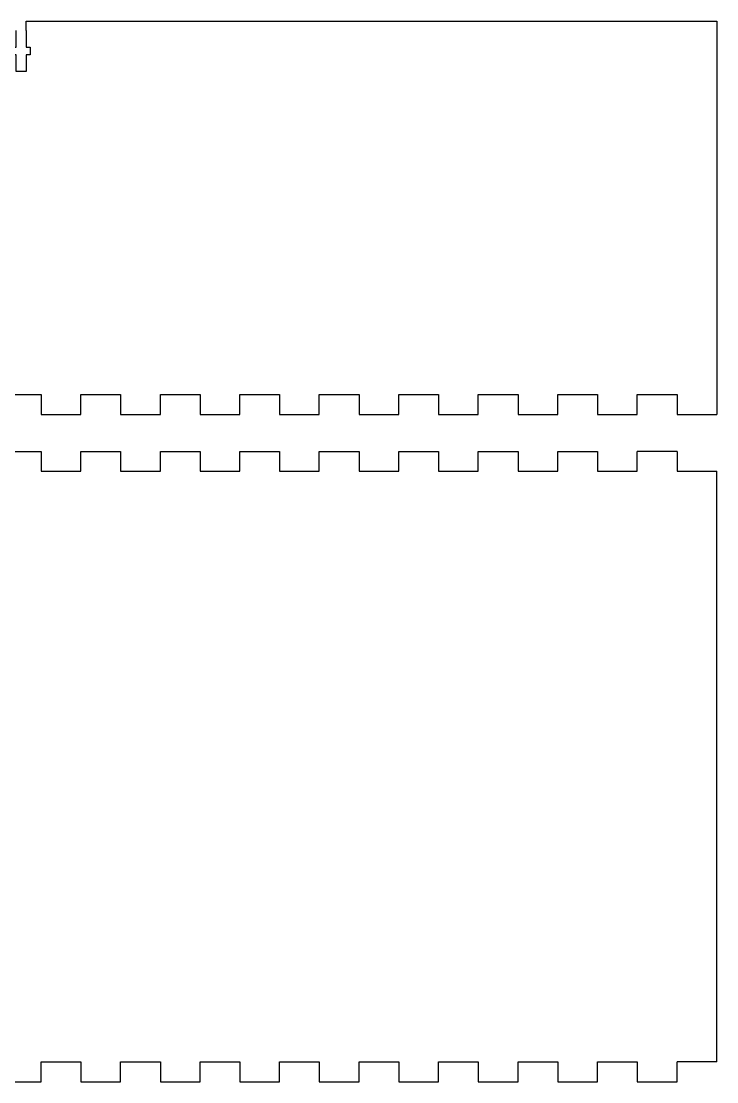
# Model space of a CAD drawing. Header units: millimetres. Extents: x -118 to 856, y -40 to 612.
# Drawn here: x 645.5 to 855.5, y 291.4 to 611.6 of the extents above; entities that cross this region are included whole.
import ezdxf

# ---------------------------------------------------------------- set-up
doc = ezdxf.new("R2010")
doc.units = ezdxf.units.MM

# ---------------------------------------------------------------- blocks, each defined once
blk = doc.blocks.new('M3 Bolt Nut Slot')
for p, q in [((-12.4, -3), (-12.4, 0)), ((-12.4, 0), (-7.4, 0)), ((-7.4, 0), (-7.4, 1.25)), ((-7.4, 1.25), (-5, 1.25)), ((-5, 1.25), (-5, 0)), ((-5, 0), (0, 0)), ((-7.4, -3), (-12.4, -3)), ((-7.4, -4.25), (-7.4, -3)), ((0, -3), (-5, -3)), ((-5, -3), (-5, -4.25)), ((-5, -4.25), (-7.4, -4.25))]:
    blk.add_line(p, q)
blk = doc.blocks.new('Back Panel')
for p, q in [((211.5, 0), (211.5, 2.798)), ((211.5, 2.798), (420, 2.798)), ((211.5, 0), (211.5, 2.798)), ((211.5, 2.798), (420, 2.798)), ((211.5, 0), (211.5, 2.798)), ((211.5, 2.798), (420, 2.798)), ((211.5, 0), (211.5, 2.798)), ((211.5, 2.798), (420, 2.798)), ((211.5, 0), (211.5, 2.798)), ((211.5, 2.798), (420, 2.798)), ((211.5, 0), (211.5, 2.798)), ((211.5, 2.798), (420, 2.798)), ((211.5, 0), (211.5, 2.798)), ((211.5, 2.798), (420, 2.798)), ((211.5, 0), (211.5, 2.798)), ((211.5, 2.798), (420, 2.798)), ((211.5, 0), (211.5, 2.798)), ((211.5, 2.798), (420, 2.798)), ((211.5, 0), (211.5, 2.798)), ((211.5, 2.798), (420, 2.798)), ((211.5, 0), (211.5, 2.798)), ((211.5, 2.798), (420, 2.798)), ((211.5, 0), (211.5, 2.798)), ((211.5, 2.798), (420, 2.798)), ((211.5, 0), (211.5, 2.798)), ((211.5, 2.798), (420, 2.798)), ((211.5, 0), (211.5, 2.798)), ((211.5, 2.798), (420, 2.798)), ((211.5, 0), (211.5, 2.798)), ((211.5, 2.798), (420, 2.798)), ((211.5, 0), (211.5, 2.798)), ((211.5, 2.798), (420, 2.798)), ((211.5, 0), (211.5, 2.798)), ((211.5, 2.798), (420, 2.798)), ((211.5, 0), (211.5, 2.798)), ((211.5, 2.798), (420, 2.798)), ((211.5, 0), (211.5, 2.798)), ((211.5, 2.798), (420, 2.798)), ((211.5, 0), (211.5, 2.798)), ((211.5, 2.798), (420, 2.798)), ((211.5, 0), (211.5, 2.798)), ((211.5, 2.798), (420, 2.798)), ((211.5, 0), (211.5, 2.798)), ((211.5, 2.798), (420, 2.798)), ((211.5, 0), (211.5, 2.798)), ((211.5, 2.798), (420, 2.798)), ((211.5, 0), (211.5, 2.798)), ((211.5, 2.798), (420, 2.798)), ((211.5, 0), (211.5, 2.798)), ((211.5, 2.798), (420, 2.798)), ((211.5, 0), (211.5, 2.798)), ((211.5, 2.798), (420, 2.798)), ((211.5, 0), (211.5, 2.798)), ((211.5, 2.798), (420, 2.798)), ((211.5, 0), (211.5, 2.798)), ((211.5, 2.798), (420, 2.798)), ((211.5, 0), (211.5, 2.798)), ((211.5, 2.798), (420, 2.798)), ((211.5, 0), (211.5, 2.798)), ((211.5, 2.798), (420, 2.798)), ((420, 2.798), (420, -115.952)), ((420, 2.798), (420, -115.952)), ((420, 2.798), (420, -115.952)), ((420, 2.798), (420, -115.952)), ((420, 2.798), (420, -115.952)), ((420, 2.798), (420, -115.952)), ((420, 2.798), (420, -115.952)), ((420, 2.798), (420, -115.952)), ((420, 2.798), (420, -115.952)), ((420, 2.798), (420, -115.952)), ((420, 2.798), (420, -115.952)), ((420, 2.798), (420, -115.952)), ((420, 2.798), (420, -115.952)), ((420, 2.798), (420, -115.952)), ((420, 2.798), (420, -115.952)), ((420, 2.798), (420, -115.952)), ((420, 2.798), (420, -115.952)), ((420, 2.798), (420, -115.952)), ((420, 2.798), (420, -115.952)), ((420, 2.798), (420, -115.952)), ((420, 2.798), (420, -115.952)), ((420, 2.798), (420, -115.952)), ((420, 2.798), (420, -115.952)), ((420, 2.798), (420, -115.952)), ((420, 2.798), (420, -115.952)), ((420, 2.798), (420, -115.952)), ((420, 2.798), (420, -115.952)), ((420, 2.798), (420, -115.952)), ((420, 2.798), (420, -115.952)), ((420, 2.798), (420, -115.952)), ((204, -109.952), (216, -109.952)), ((204, -109.952), (216, -109.952)), ((204, -109.952), (216, -109.952)), ((204, -109.952), (216, -109.952)), ((204, -109.952), (216, -109.952)), ((204, -109.952), (216, -109.952)), ((204, -109.952), (216, -109.952)), ((204, -109.952), (216, -109.952)), ((204, -109.952), (216, -109.952)), ((204, -109.952), (216, -109.952)), ((204, -109.952), (216, -109.952)), ((204, -109.952), (216, -109.952)), ((204, -109.952), (216, -109.952)), ((204, -109.952), (216, -109.952)), ((204, -109.952), (216, -109.952)), ((204, -109.952), (216, -109.952)), ((204, -109.952), (216, -109.952)), ((204, -109.952), (216, -109.952)), ((204, -109.952), (216, -109.952)), ((204, -109.952), (216, -109.952)), ((204, -109.952), (216, -109.952)), ((204, -109.952), (216, -109.952)), ((204, -109.952), (216, -109.952)), ((204, -109.952), (216, -109.952)), ((204, -109.952), (216, -109.952)), ((204, -109.952), (216, -109.952)), ((204, -109.952), (216, -109.952)), ((204, -109.952), (216, -109.952)), ((204, -109.952), (216, -109.952)), ((204, -109.952), (216, -109.952)), ((216, -109.952), (216, -115.952)), ((216, -109.952), (216, -115.952)), ((216, -109.952), (216, -115.952)), ((216, -109.952), (216, -115.952)), ((216, -109.952), (216, -115.952)), ((216, -109.952), (216, -115.952)), ((216, -109.952), (216, -115.952)), ((216, -109.952), (216, -115.952)), ((216, -109.952), (216, -115.952)), ((216, -109.952), (216, -115.952)), ((216, -109.952), (216, -115.952)), ((216, -109.952), (216, -115.952)), ((216, -109.952), (216, -115.952)), ((216, -109.952), (216, -115.952)), ((216, -109.952), (216, -115.952)), ((216, -109.952), (216, -115.952)), ((216, -109.952), (216, -115.952)), ((216, -109.952), (216, -115.952)), ((216, -109.952), (216, -115.952)), ((216, -109.952), (216, -115.952)), ((216, -109.952), (216, -115.952)), ((216, -109.952), (216, -115.952)), ((216, -109.952), (216, -115.952)), ((216, -109.952), (216, -115.952)), ((216, -109.952), (216, -115.952)), ((216, -109.952), (216, -115.952)), ((216, -109.952), (216, -115.952)), ((216, -109.952), (216, -115.952)), ((216, -109.952), (216, -115.952)), ((216, -109.952), (216, -115.952)), ((228, -115.952), (228, -109.952)), ((228, -109.952), (240, -109.952)), ((228, -115.952), (228, -109.952)), ((228, -109.952), (240, -109.952)), ((228, -115.952), (228, -109.952)), ((228, -109.952), (240, -109.952)), ((228, -115.952), (228, -109.952)), ((228, -109.952), (240, -109.952)), ((228, -115.952), (228, -109.952)), ((228, -109.952), (240, -109.952)), ((228, -115.952), (228, -109.952)), ((228, -109.952), (240, -109.952)), ((228, -115.952), (228, -109.952)), ((228, -109.952), (240, -109.952)), ((228, -115.952), (228, -109.952)), ((228, -109.952), (240, -109.952)), ((228, -115.952), (228, -109.952)), ((228, -109.952), (240, -109.952)), ((228, -115.952), (228, -109.952)), ((228, -109.952), (240, -109.952)), ((228, -115.952), (228, -109.952)), ((228, -109.952), (240, -109.952)), ((228, -115.952), (228, -109.952)), ((228, -109.952), (240, -109.952)), ((228, -115.952), (228, -109.952)), ((228, -109.952), (240, -109.952)), ((228, -115.952), (228, -109.952)), ((228, -109.952), (240, -109.952)), ((228, -115.952), (228, -109.952)), ((228, -109.952), (240, -109.952)), ((228, -115.952), (228, -109.952)), ((228, -109.952), (240, -109.952)), ((228, -115.952), (228, -109.952)), ((228, -109.952), (240, -109.952)), ((228, -115.952), (228, -109.952)), ((228, -109.952), (240, -109.952)), ((228, -115.952), (228, -109.952)), ((228, -109.952), (240, -109.952)), ((228, -115.952), (228, -109.952)), ((228, -109.952), (240, -109.952)), ((228, -115.952), (228, -109.952)), ((228, -109.952), (240, -109.952)), ((228, -115.952), (228, -109.952)), ((228, -109.952), (240, -109.952)), ((228, -115.952), (228, -109.952)), ((228, -109.952), (240, -109.952)), ((228, -115.952), (228, -109.952)), ((228, -109.952), (240, -109.952)), ((228, -115.952), (228, -109.952)), ((228, -109.952), (240, -109.952)), ((228, -115.952), (228, -109.952)), ((228, -109.952), (240, -109.952)), ((228, -115.952), (228, -109.952)), ((228, -109.952), (240, -109.952)), ((228, -115.952), (228, -109.952)), ((228, -109.952), (240, -109.952)), ((228, -115.952), (228, -109.952)), ((228, -109.952), (240, -109.952)), ((228, -115.952), (228, -109.952)), ((228, -109.952), (240, -109.952)), ((240, -109.952), (240, -115.952)), ((240, -109.952), (240, -115.952)), ((240, -109.952), (240, -115.952)), ((240, -109.952), (240, -115.952)), ((240, -109.952), (240, -115.952)), ((240, -109.952), (240, -115.952)), ((240, -109.952), (240, -115.952)), ((240, -109.952), (240, -115.952)), ((240, -109.952), (240, -115.952)), ((240, -109.952), (240, -115.952)), ((240, -109.952), (240, -115.952)), ((240, -109.952), (240, -115.952)), ((240, -109.952), (240, -115.952)), ((240, -109.952), (240, -115.952)), ((240, -109.952), (240, -115.952)), ((240, -109.952), (240, -115.952)), ((240, -109.952), (240, -115.952)), ((240, -109.952), (240, -115.952)), ((240, -109.952), (240, -115.952)), ((240, -109.952), (240, -115.952)), ((240, -109.952), (240, -115.952)), ((240, -109.952), (240, -115.952)), ((240, -109.952), (240, -115.952)), ((240, -109.952), (240, -115.952)), ((240, -109.952), (240, -115.952)), ((240, -109.952), (240, -115.952)), ((240, -109.952), (240, -115.952)), ((240, -109.952), (240, -115.952)), ((240, -109.952), (240, -115.952)), ((240, -109.952), (240, -115.952)), ((252, -115.952), (252, -109.952)), ((252, -109.952), (264, -109.952)), ((252, -115.952), (252, -109.952)), ((252, -109.952), (264, -109.952)), ((252, -115.952), (252, -109.952)), ((252, -109.952), (264, -109.952)), ((252, -115.952), (252, -109.952)), ((252, -109.952), (264, -109.952)), ((252, -115.952), (252, -109.952)), ((252, -109.952), (264, -109.952)), ((252, -115.952), (252, -109.952)), ((252, -109.952), (264, -109.952)), ((252, -115.952), (252, -109.952)), ((252, -109.952), (264, -109.952)), ((252, -115.952), (252, -109.952)), ((252, -109.952), (264, -109.952)), ((252, -115.952), (252, -109.952)), ((252, -109.952), (264, -109.952)), ((252, -115.952), (252, -109.952)), ((252, -109.952), (264, -109.952)), ((252, -115.952), (252, -109.952)), ((252, -109.952), (264, -109.952)), ((252, -115.952), (252, -109.952)), ((252, -109.952), (264, -109.952)), ((252, -115.952), (252, -109.952)), ((252, -109.952), (264, -109.952)), ((252, -115.952), (252, -109.952)), ((252, -109.952), (264, -109.952)), ((252, -115.952), (252, -109.952)), ((252, -109.952), (264, -109.952)), ((252, -115.952), (252, -109.952)), ((252, -109.952), (264, -109.952)), ((252, -115.952), (252, -109.952)), ((252, -109.952), (264, -109.952)), ((252, -115.952), (252, -109.952)), ((252, -109.952), (264, -109.952)), ((252, -115.952), (252, -109.952)), ((252, -109.952), (264, -109.952)), ((252, -115.952), (252, -109.952)), ((252, -109.952), (264, -109.952)), ((252, -115.952), (252, -109.952)), ((252, -109.952), (264, -109.952)), ((252, -115.952), (252, -109.952)), ((252, -109.952), (264, -109.952)), ((252, -115.952), (252, -109.952)), ((252, -109.952), (264, -109.952)), ((252, -115.952), (252, -109.952)), ((252, -109.952), (264, -109.952)), ((252, -115.952), (252, -109.952)), ((252, -109.952), (264, -109.952)), ((252, -115.952), (252, -109.952)), ((252, -109.952), (264, -109.952)), ((252, -115.952), (252, -109.952)), ((252, -109.952), (264, -109.952)), ((252, -115.952), (252, -109.952)), ((252, -109.952), (264, -109.952)), ((252, -115.952), (252, -109.952)), ((252, -109.952), (264, -109.952)), ((252, -115.952), (252, -109.952)), ((252, -109.952), (264, -109.952)), ((264, -109.952), (264, -115.952)), ((264, -109.952), (264, -115.952)), ((264, -109.952), (264, -115.952)), ((264, -109.952), (264, -115.952)), ((264, -109.952), (264, -115.952)), ((264, -109.952), (264, -115.952)), ((264, -109.952), (264, -115.952)), ((264, -109.952), (264, -115.952)), ((264, -109.952), (264, -115.952)), ((264, -109.952), (264, -115.952)), ((264, -109.952), (264, -115.952)), ((264, -109.952), (264, -115.952)), ((264, -109.952), (264, -115.952)), ((264, -109.952), (264, -115.952)), ((264, -109.952), (264, -115.952)), ((264, -109.952), (264, -115.952)), ((264, -109.952), (264, -115.952)), ((264, -109.952), (264, -115.952)), ((264, -109.952), (264, -115.952)), ((264, -109.952), (264, -115.952)), ((264, -109.952), (264, -115.952)), ((264, -109.952), (264, -115.952)), ((264, -109.952), (264, -115.952)), ((264, -109.952), (264, -115.952)), ((264, -109.952), (264, -115.952)), ((264, -109.952), (264, -115.952)), ((264, -109.952), (264, -115.952)), ((264, -109.952), (264, -115.952)), ((264, -109.952), (264, -115.952)), ((264, -109.952), (264, -115.952)), ((276, -115.952), (276, -109.952)), ((276, -109.952), (288, -109.952)), ((276, -115.952), (276, -109.952)), ((276, -109.952), (288, -109.952)), ((276, -115.952), (276, -109.952)), ((276, -109.952), (288, -109.952)), ((276, -115.952), (276, -109.952)), ((276, -109.952), (288, -109.952)), ((276, -115.952), (276, -109.952)), ((276, -109.952), (288, -109.952)), ((276, -115.952), (276, -109.952)), ((276, -109.952), (288, -109.952)), ((276, -115.952), (276, -109.952)), ((276, -109.952), (288, -109.952)), ((276, -115.952), (276, -109.952)), ((276, -109.952), (288, -109.952)), ((276, -115.952), (276, -109.952)), ((276, -109.952), (288, -109.952)), ((276, -115.952), (276, -109.952)), ((276, -109.952), (288, -109.952)), ((276, -115.952), (276, -109.952)), ((276, -109.952), (288, -109.952)), ((276, -115.952), (276, -109.952)), ((276, -109.952), (288, -109.952)), ((276, -115.952), (276, -109.952)), ((276, -109.952), (288, -109.952)), ((276, -115.952), (276, -109.952)), ((276, -109.952), (288, -109.952)), ((276, -115.952), (276, -109.952)), ((276, -109.952), (288, -109.952)), ((276, -115.952), (276, -109.952)), ((276, -109.952), (288, -109.952)), ((276, -115.952), (276, -109.952)), ((276, -109.952), (288, -109.952)), ((276, -115.952), (276, -109.952)), ((276, -109.952), (288, -109.952)), ((276, -115.952), (276, -109.952)), ((276, -109.952), (288, -109.952)), ((276, -115.952), (276, -109.952)), ((276, -109.952), (288, -109.952)), ((276, -115.952), (276, -109.952)), ((276, -109.952), (288, -109.952)), ((276, -115.952), (276, -109.952)), ((276, -109.952), (288, -109.952)), ((276, -115.952), (276, -109.952)), ((276, -109.952), (288, -109.952)), ((276, -115.952), (276, -109.952)), ((276, -109.952), (288, -109.952)), ((276, -115.952), (276, -109.952)), ((276, -109.952), (288, -109.952)), ((276, -115.952), (276, -109.952)), ((276, -109.952), (288, -109.952)), ((276, -115.952), (276, -109.952)), ((276, -109.952), (288, -109.952)), ((276, -115.952), (276, -109.952)), ((276, -109.952), (288, -109.952)), ((276, -115.952), (276, -109.952)), ((276, -109.952), (288, -109.952)), ((276, -115.952), (276, -109.952)), ((276, -109.952), (288, -109.952)), ((288, -109.952), (288, -115.952)), ((288, -109.952), (288, -115.952)), ((288, -109.952), (288, -115.952)), ((288, -109.952), (288, -115.952)), ((288, -109.952), (288, -115.952)), ((288, -109.952), (288, -115.952)), ((288, -109.952), (288, -115.952)), ((288, -109.952), (288, -115.952)), ((288, -109.952), (288, -115.952)), ((288, -109.952), (288, -115.952)), ((288, -109.952), (288, -115.952)), ((288, -109.952), (288, -115.952)), ((288, -109.952), (288, -115.952)), ((288, -109.952), (288, -115.952)), ((288, -109.952), (288, -115.952)), ((288, -109.952), (288, -115.952)), ((288, -109.952), (288, -115.952)), ((288, -109.952), (288, -115.952)), ((288, -109.952), (288, -115.952)), ((288, -109.952), (288, -115.952)), ((288, -109.952), (288, -115.952)), ((288, -109.952), (288, -115.952)), ((288, -109.952), (288, -115.952)), ((288, -109.952), (288, -115.952)), ((288, -109.952), (288, -115.952)), ((288, -109.952), (288, -115.952)), ((288, -109.952), (288, -115.952)), ((288, -109.952), (288, -115.952)), ((288, -109.952), (288, -115.952)), ((288, -109.952), (288, -115.952)), ((300, -115.952), (300, -109.952)), ((300, -109.952), (312, -109.952)), ((300, -115.952), (300, -109.952)), ((300, -109.952), (312, -109.952)), ((300, -115.952), (300, -109.952)), ((300, -109.952), (312, -109.952)), ((300, -115.952), (300, -109.952)), ((300, -109.952), (312, -109.952)), ((300, -115.952), (300, -109.952)), ((300, -109.952), (312, -109.952)), ((300, -115.952), (300, -109.952)), ((300, -109.952), (312, -109.952)), ((300, -115.952), (300, -109.952)), ((300, -109.952), (312, -109.952)), ((300, -115.952), (300, -109.952)), ((300, -109.952), (312, -109.952)), ((300, -115.952), (300, -109.952)), ((300, -109.952), (312, -109.952)), ((300, -115.952), (300, -109.952)), ((300, -109.952), (312, -109.952)), ((300, -115.952), (300, -109.952)), ((300, -109.952), (312, -109.952)), ((300, -115.952), (300, -109.952)), ((300, -109.952), (312, -109.952)), ((300, -115.952), (300, -109.952)), ((300, -109.952), (312, -109.952)), ((300, -115.952), (300, -109.952)), ((300, -109.952), (312, -109.952)), ((300, -115.952), (300, -109.952)), ((300, -109.952), (312, -109.952)), ((300, -115.952), (300, -109.952)), ((300, -109.952), (312, -109.952)), ((300, -115.952), (300, -109.952)), ((300, -109.952), (312, -109.952)), ((300, -115.952), (300, -109.952)), ((300, -109.952), (312, -109.952)), ((300, -115.952), (300, -109.952)), ((300, -109.952), (312, -109.952)), ((300, -115.952), (300, -109.952)), ((300, -109.952), (312, -109.952)), ((300, -115.952), (300, -109.952)), ((300, -109.952), (312, -109.952)), ((300, -115.952), (300, -109.952)), ((300, -109.952), (312, -109.952)), ((300, -115.952), (300, -109.952)), ((300, -109.952), (312, -109.952)), ((300, -115.952), (300, -109.952)), ((300, -109.952), (312, -109.952)), ((300, -115.952), (300, -109.952)), ((300, -109.952), (312, -109.952)), ((300, -115.952), (300, -109.952)), ((300, -109.952), (312, -109.952)), ((300, -115.952), (300, -109.952)), ((300, -109.952), (312, -109.952)), ((300, -115.952), (300, -109.952)), ((300, -109.952), (312, -109.952)), ((300, -115.952), (300, -109.952)), ((300, -109.952), (312, -109.952)), ((300, -115.952), (300, -109.952)), ((300, -109.952), (312, -109.952)), ((312, -109.952), (312, -115.952)), ((312, -109.952), (312, -115.952)), ((312, -109.952), (312, -115.952)), ((312, -109.952), (312, -115.952)), ((312, -109.952), (312, -115.952)), ((312, -109.952), (312, -115.952)), ((312, -109.952), (312, -115.952)), ((312, -109.952), (312, -115.952)), ((312, -109.952), (312, -115.952)), ((312, -109.952), (312, -115.952)), ((312, -109.952), (312, -115.952)), ((312, -109.952), (312, -115.952)), ((312, -109.952), (312, -115.952)), ((312, -109.952), (312, -115.952)), ((312, -109.952), (312, -115.952)), ((312, -109.952), (312, -115.952)), ((312, -109.952), (312, -115.952)), ((312, -109.952), (312, -115.952)), ((312, -109.952), (312, -115.952)), ((312, -109.952), (312, -115.952)), ((312, -109.952), (312, -115.952)), ((312, -109.952), (312, -115.952)), ((312, -109.952), (312, -115.952)), ((312, -109.952), (312, -115.952)), ((312, -109.952), (312, -115.952)), ((312, -109.952), (312, -115.952)), ((312, -109.952), (312, -115.952)), ((312, -109.952), (312, -115.952)), ((312, -109.952), (312, -115.952)), ((312, -109.952), (312, -115.952)), ((324, -115.952), (324, -109.952)), ((324, -109.952), (336, -109.952)), ((324, -115.952), (324, -109.952)), ((324, -109.952), (336, -109.952)), ((324, -115.952), (324, -109.952)), ((324, -109.952), (336, -109.952)), ((324, -115.952), (324, -109.952)), ((324, -109.952), (336, -109.952)), ((324, -115.952), (324, -109.952)), ((324, -109.952), (336, -109.952)), ((324, -115.952), (324, -109.952)), ((324, -109.952), (336, -109.952)), ((324, -115.952), (324, -109.952)), ((324, -109.952), (336, -109.952)), ((324, -115.952), (324, -109.952)), ((324, -109.952), (336, -109.952)), ((324, -115.952), (324, -109.952)), ((324, -109.952), (336, -109.952)), ((324, -115.952), (324, -109.952)), ((324, -109.952), (336, -109.952)), ((324, -115.952), (324, -109.952)), ((324, -109.952), (336, -109.952)), ((324, -115.952), (324, -109.952)), ((324, -109.952), (336, -109.952)), ((324, -115.952), (324, -109.952)), ((324, -109.952), (336, -109.952)), ((324, -115.952), (324, -109.952)), ((324, -109.952), (336, -109.952)), ((324, -115.952), (324, -109.952)), ((324, -109.952), (336, -109.952)), ((324, -115.952), (324, -109.952)), ((324, -109.952), (336, -109.952)), ((324, -115.952), (324, -109.952)), ((324, -109.952), (336, -109.952)), ((324, -115.952), (324, -109.952)), ((324, -109.952), (336, -109.952)), ((324, -115.952), (324, -109.952)), ((324, -109.952), (336, -109.952)), ((324, -115.952), (324, -109.952)), ((324, -109.952), (336, -109.952)), ((324, -115.952), (324, -109.952)), ((324, -109.952), (336, -109.952)), ((324, -115.952), (324, -109.952)), ((324, -109.952), (336, -109.952)), ((324, -115.952), (324, -109.952)), ((324, -109.952), (336, -109.952)), ((324, -115.952), (324, -109.952)), ((324, -109.952), (336, -109.952)), ((324, -115.952), (324, -109.952)), ((324, -109.952), (336, -109.952)), ((324, -115.952), (324, -109.952)), ((324, -109.952), (336, -109.952)), ((324, -115.952), (324, -109.952)), ((324, -109.952), (336, -109.952)), ((324, -115.952), (324, -109.952)), ((324, -109.952), (336, -109.952)), ((324, -115.952), (324, -109.952)), ((324, -109.952), (336, -109.952)), ((324, -115.952), (324, -109.952)), ((324, -109.952), (336, -109.952)), ((336, -109.952), (336, -115.952)), ((336, -109.952), (336, -115.952)), ((336, -109.952), (336, -115.952)), ((336, -109.952), (336, -115.952)), ((336, -109.952), (336, -115.952)), ((336, -109.952), (336, -115.952)), ((336, -109.952), (336, -115.952)), ((336, -109.952), (336, -115.952)), ((336, -109.952), (336, -115.952)), ((336, -109.952), (336, -115.952)), ((336, -109.952), (336, -115.952)), ((336, -109.952), (336, -115.952)), ((336, -109.952), (336, -115.952)), ((336, -109.952), (336, -115.952)), ((336, -109.952), (336, -115.952)), ((336, -109.952), (336, -115.952)), ((336, -109.952), (336, -115.952)), ((336, -109.952), (336, -115.952)), ((336, -109.952), (336, -115.952)), ((336, -109.952), (336, -115.952)), ((336, -109.952), (336, -115.952)), ((336, -109.952), (336, -115.952)), ((336, -109.952), (336, -115.952)), ((336, -109.952), (336, -115.952)), ((336, -109.952), (336, -115.952)), ((336, -109.952), (336, -115.952)), ((336, -109.952), (336, -115.952)), ((336, -109.952), (336, -115.952)), ((336, -109.952), (336, -115.952)), ((336, -109.952), (336, -115.952)), ((348, -115.952), (348, -109.952)), ((348, -109.952), (360, -109.952)), ((348, -115.952), (348, -109.952)), ((348, -109.952), (360, -109.952)), ((348, -115.952), (348, -109.952)), ((348, -109.952), (360, -109.952)), ((348, -115.952), (348, -109.952)), ((348, -109.952), (360, -109.952)), ((348, -115.952), (348, -109.952)), ((348, -109.952), (360, -109.952)), ((348, -115.952), (348, -109.952)), ((348, -109.952), (360, -109.952)), ((348, -115.952), (348, -109.952)), ((348, -109.952), (360, -109.952)), ((348, -115.952), (348, -109.952)), ((348, -109.952), (360, -109.952)), ((348, -115.952), (348, -109.952)), ((348, -109.952), (360, -109.952)), ((348, -115.952), (348, -109.952)), ((348, -109.952), (360, -109.952)), ((348, -115.952), (348, -109.952)), ((348, -109.952), (360, -109.952)), ((348, -115.952), (348, -109.952)), ((348, -109.952), (360, -109.952)), ((348, -115.952), (348, -109.952)), ((348, -109.952), (360, -109.952)), ((348, -115.952), (348, -109.952)), ((348, -109.952), (360, -109.952)), ((348, -115.952), (348, -109.952)), ((348, -109.952), (360, -109.952)), ((348, -115.952), (348, -109.952)), ((348, -109.952), (360, -109.952)), ((348, -115.952), (348, -109.952)), ((348, -109.952), (360, -109.952)), ((348, -115.952), (348, -109.952)), ((348, -109.952), (360, -109.952)), ((348, -115.952), (348, -109.952)), ((348, -109.952), (360, -109.952)), ((348, -115.952), (348, -109.952)), ((348, -109.952), (360, -109.952)), ((348, -115.952), (348, -109.952)), ((348, -109.952), (360, -109.952)), ((348, -115.952), (348, -109.952)), ((348, -109.952), (360, -109.952)), ((348, -115.952), (348, -109.952)), ((348, -109.952), (360, -109.952)), ((348, -115.952), (348, -109.952)), ((348, -109.952), (360, -109.952)), ((348, -115.952), (348, -109.952)), ((348, -109.952), (360, -109.952)), ((348, -115.952), (348, -109.952)), ((348, -109.952), (360, -109.952)), ((348, -115.952), (348, -109.952)), ((348, -109.952), (360, -109.952)), ((348, -115.952), (348, -109.952)), ((348, -109.952), (360, -109.952)), ((348, -115.952), (348, -109.952)), ((348, -109.952), (360, -109.952)), ((348, -115.952), (348, -109.952)), ((348, -109.952), (360, -109.952)), ((360, -109.952), (360, -115.952)), ((360, -109.952), (360, -115.952)), ((360, -109.952), (360, -115.952)), ((360, -109.952), (360, -115.952)), ((360, -109.952), (360, -115.952)), ((360, -109.952), (360, -115.952)), ((360, -109.952), (360, -115.952)), ((360, -109.952), (360, -115.952)), ((360, -109.952), (360, -115.952)), ((360, -109.952), (360, -115.952)), ((360, -109.952), (360, -115.952)), ((360, -109.952), (360, -115.952)), ((360, -109.952), (360, -115.952)), ((360, -109.952), (360, -115.952)), ((360, -109.952), (360, -115.952)), ((360, -109.952), (360, -115.952)), ((360, -109.952), (360, -115.952)), ((360, -109.952), (360, -115.952)), ((360, -109.952), (360, -115.952)), ((360, -109.952), (360, -115.952)), ((360, -109.952), (360, -115.952)), ((360, -109.952), (360, -115.952)), ((360, -109.952), (360, -115.952)), ((360, -109.952), (360, -115.952)), ((360, -109.952), (360, -115.952)), ((360, -109.952), (360, -115.952)), ((360, -109.952), (360, -115.952)), ((360, -109.952), (360, -115.952)), ((360, -109.952), (360, -115.952)), ((360, -109.952), (360, -115.952)), ((372, -115.952), (372, -109.952)), ((372, -109.952), (384, -109.952)), ((372, -115.952), (372, -109.952)), ((372, -109.952), (384, -109.952)), ((372, -115.952), (372, -109.952)), ((372, -109.952), (384, -109.952)), ((372, -115.952), (372, -109.952)), ((372, -109.952), (384, -109.952)), ((372, -115.952), (372, -109.952)), ((372, -109.952), (384, -109.952)), ((372, -115.952), (372, -109.952)), ((372, -109.952), (384, -109.952)), ((372, -115.952), (372, -109.952)), ((372, -109.952), (384, -109.952)), ((372, -115.952), (372, -109.952)), ((372, -109.952), (384, -109.952)), ((372, -115.952), (372, -109.952)), ((372, -109.952), (384, -109.952)), ((372, -115.952), (372, -109.952)), ((372, -109.952), (384, -109.952)), ((372, -115.952), (372, -109.952)), ((372, -109.952), (384, -109.952)), ((372, -115.952), (372, -109.952)), ((372, -109.952), (384, -109.952)), ((372, -115.952), (372, -109.952)), ((372, -109.952), (384, -109.952)), ((372, -115.952), (372, -109.952)), ((372, -109.952), (384, -109.952)), ((372, -115.952), (372, -109.952)), ((372, -109.952), (384, -109.952)), ((372, -115.952), (372, -109.952)), ((372, -109.952), (384, -109.952)), ((372, -115.952), (372, -109.952)), ((372, -109.952), (384, -109.952)), ((372, -115.952), (372, -109.952)), ((372, -109.952), (384, -109.952)), ((372, -115.952), (372, -109.952)), ((372, -109.952), (384, -109.952)), ((372, -115.952), (372, -109.952)), ((372, -109.952), (384, -109.952)), ((372, -115.952), (372, -109.952)), ((372, -109.952), (384, -109.952)), ((372, -115.952), (372, -109.952)), ((372, -109.952), (384, -109.952)), ((372, -115.952), (372, -109.952)), ((372, -109.952), (384, -109.952)), ((372, -115.952), (372, -109.952)), ((372, -109.952), (384, -109.952)), ((372, -115.952), (372, -109.952)), ((372, -109.952), (384, -109.952)), ((372, -115.952), (372, -109.952)), ((372, -109.952), (384, -109.952)), ((372, -115.952), (372, -109.952)), ((372, -109.952), (384, -109.952)), ((372, -115.952), (372, -109.952)), ((372, -109.952), (384, -109.952)), ((372, -115.952), (372, -109.952)), ((372, -109.952), (384, -109.952)), ((372, -115.952), (372, -109.952)), ((372, -109.952), (384, -109.952)), ((384, -109.952), (384, -115.952)), ((384, -109.952), (384, -115.952)), ((384, -109.952), (384, -115.952)), ((384, -109.952), (384, -115.952)), ((384, -109.952), (384, -115.952)), ((384, -109.952), (384, -115.952)), ((384, -109.952), (384, -115.952)), ((384, -109.952), (384, -115.952)), ((384, -109.952), (384, -115.952)), ((384, -109.952), (384, -115.952)), ((384, -109.952), (384, -115.952)), ((384, -109.952), (384, -115.952)), ((384, -109.952), (384, -115.952)), ((384, -109.952), (384, -115.952)), ((384, -109.952), (384, -115.952)), ((384, -109.952), (384, -115.952)), ((384, -109.952), (384, -115.952)), ((384, -109.952), (384, -115.952)), ((384, -109.952), (384, -115.952)), ((384, -109.952), (384, -115.952)), ((384, -109.952), (384, -115.952)), ((384, -109.952), (384, -115.952)), ((384, -109.952), (384, -115.952)), ((384, -109.952), (384, -115.952)), ((384, -109.952), (384, -115.952)), ((384, -109.952), (384, -115.952)), ((384, -109.952), (384, -115.952)), ((384, -109.952), (384, -115.952)), ((384, -109.952), (384, -115.952)), ((384, -109.952), (384, -115.952)), ((396, -115.952), (396, -109.952)), ((396, -109.952), (408, -109.952)), ((396, -115.952), (396, -109.952)), ((396, -109.952), (408, -109.952)), ((396, -115.952), (396, -109.952)), ((396, -109.952), (408, -109.952)), ((396, -115.952), (396, -109.952)), ((396, -109.952), (408, -109.952)), ((396, -115.952), (396, -109.952)), ((396, -109.952), (408, -109.952)), ((396, -115.952), (396, -109.952)), ((396, -109.952), (408, -109.952)), ((396, -115.952), (396, -109.952)), ((396, -109.952), (408, -109.952)), ((396, -115.952), (396, -109.952)), ((396, -109.952), (408, -109.952)), ((396, -115.952), (396, -109.952)), ((396, -109.952), (408, -109.952)), ((396, -115.952), (396, -109.952)), ((396, -109.952), (408, -109.952)), ((396, -115.952), (396, -109.952)), ((396, -109.952), (408, -109.952)), ((396, -115.952), (396, -109.952)), ((396, -109.952), (408, -109.952)), ((396, -115.952), (396, -109.952)), ((396, -109.952), (408, -109.952)), ((396, -115.952), (396, -109.952)), ((396, -109.952), (408, -109.952)), ((396, -115.952), (396, -109.952)), ((396, -109.952), (408, -109.952)), ((396, -115.952), (396, -109.952)), ((396, -109.952), (408, -109.952)), ((396, -115.952), (396, -109.952)), ((396, -109.952), (408, -109.952)), ((396, -115.952), (396, -109.952)), ((396, -109.952), (408, -109.952)), ((396, -115.952), (396, -109.952)), ((396, -109.952), (408, -109.952)), ((396, -115.952), (396, -109.952)), ((396, -109.952), (408, -109.952)), ((396, -115.952), (396, -109.952)), ((396, -109.952), (408, -109.952)), ((396, -115.952), (396, -109.952)), ((396, -109.952), (408, -109.952)), ((396, -115.952), (396, -109.952)), ((396, -109.952), (408, -109.952)), ((396, -115.952), (396, -109.952)), ((396, -109.952), (408, -109.952)), ((396, -115.952), (396, -109.952)), ((396, -109.952), (408, -109.952)), ((396, -115.952), (396, -109.952)), ((396, -109.952), (408, -109.952)), ((396, -115.952), (396, -109.952)), ((396, -109.952), (408, -109.952)), ((396, -115.952), (396, -109.952)), ((396, -109.952), (408, -109.952)), ((396, -115.952), (396, -109.952)), ((396, -109.952), (408, -109.952)), ((396, -115.952), (396, -109.952)), ((396, -109.952), (408, -109.952)), ((408, -109.952), (408, -115.952)), ((408, -109.952), (408, -115.952)), ((408, -109.952), (408, -115.952)), ((408, -109.952), (408, -115.952)), ((408, -109.952), (408, -115.952)), ((408, -109.952), (408, -115.952)), ((408, -109.952), (408, -115.952)), ((408, -109.952), (408, -115.952)), ((408, -109.952), (408, -115.952)), ((408, -109.952), (408, -115.952)), ((408, -109.952), (408, -115.952)), ((408, -109.952), (408, -115.952)), ((408, -109.952), (408, -115.952)), ((408, -109.952), (408, -115.952)), ((408, -109.952), (408, -115.952)), ((408, -109.952), (408, -115.952)), ((408, -109.952), (408, -115.952)), ((408, -109.952), (408, -115.952)), ((408, -109.952), (408, -115.952)), ((408, -109.952), (408, -115.952)), ((408, -109.952), (408, -115.952)), ((408, -109.952), (408, -115.952)), ((408, -109.952), (408, -115.952)), ((408, -109.952), (408, -115.952)), ((408, -109.952), (408, -115.952)), ((408, -109.952), (408, -115.952)), ((408, -109.952), (408, -115.952)), ((408, -109.952), (408, -115.952)), ((408, -109.952), (408, -115.952)), ((408, -109.952), (408, -115.952)), ((216, -115.952), (228, -115.952)), ((216, -115.952), (228, -115.952)), ((216, -115.952), (228, -115.952)), ((216, -115.952), (228, -115.952)), ((216, -115.952), (228, -115.952)), ((216, -115.952), (228, -115.952)), ((216, -115.952), (228, -115.952)), ((216, -115.952), (228, -115.952)), ((216, -115.952), (228, -115.952)), ((216, -115.952), (228, -115.952)), ((216, -115.952), (228, -115.952)), ((216, -115.952), (228, -115.952)), ((216, -115.952), (228, -115.952)), ((216, -115.952), (228, -115.952)), ((216, -115.952), (228, -115.952)), ((216, -115.952), (228, -115.952)), ((216, -115.952), (228, -115.952)), ((216, -115.952), (228, -115.952)), ((216, -115.952), (228, -115.952)), ((216, -115.952), (228, -115.952)), ((216, -115.952), (228, -115.952)), ((216, -115.952), (228, -115.952)), ((216, -115.952), (228, -115.952)), ((216, -115.952), (228, -115.952)), ((216, -115.952), (228, -115.952)), ((216, -115.952), (228, -115.952)), ((216, -115.952), (228, -115.952)), ((216, -115.952), (228, -115.952)), ((216, -115.952), (228, -115.952)), ((216, -115.952), (228, -115.952)), ((240, -115.952), (252, -115.952)), ((240, -115.952), (252, -115.952)), ((240, -115.952), (252, -115.952)), ((240, -115.952), (252, -115.952)), ((240, -115.952), (252, -115.952)), ((240, -115.952), (252, -115.952)), ((240, -115.952), (252, -115.952)), ((240, -115.952), (252, -115.952)), ((240, -115.952), (252, -115.952)), ((240, -115.952), (252, -115.952)), ((240, -115.952), (252, -115.952)), ((240, -115.952), (252, -115.952)), ((240, -115.952), (252, -115.952)), ((240, -115.952), (252, -115.952)), ((240, -115.952), (252, -115.952)), ((240, -115.952), (252, -115.952)), ((240, -115.952), (252, -115.952)), ((240, -115.952), (252, -115.952)), ((240, -115.952), (252, -115.952)), ((240, -115.952), (252, -115.952)), ((240, -115.952), (252, -115.952)), ((240, -115.952), (252, -115.952)), ((240, -115.952), (252, -115.952)), ((240, -115.952), (252, -115.952)), ((240, -115.952), (252, -115.952)), ((240, -115.952), (252, -115.952)), ((240, -115.952), (252, -115.952)), ((240, -115.952), (252, -115.952)), ((240, -115.952), (252, -115.952)), ((240, -115.952), (252, -115.952)), ((264, -115.952), (276, -115.952)), ((264, -115.952), (276, -115.952)), ((264, -115.952), (276, -115.952)), ((264, -115.952), (276, -115.952)), ((264, -115.952), (276, -115.952)), ((264, -115.952), (276, -115.952)), ((264, -115.952), (276, -115.952)), ((264, -115.952), (276, -115.952)), ((264, -115.952), (276, -115.952)), ((264, -115.952), (276, -115.952)), ((264, -115.952), (276, -115.952)), ((264, -115.952), (276, -115.952)), ((264, -115.952), (276, -115.952)), ((264, -115.952), (276, -115.952)), ((264, -115.952), (276, -115.952)), ((264, -115.952), (276, -115.952)), ((264, -115.952), (276, -115.952)), ((264, -115.952), (276, -115.952)), ((264, -115.952), (276, -115.952)), ((264, -115.952), (276, -115.952)), ((264, -115.952), (276, -115.952)), ((264, -115.952), (276, -115.952)), ((264, -115.952), (276, -115.952)), ((264, -115.952), (276, -115.952)), ((264, -115.952), (276, -115.952)), ((264, -115.952), (276, -115.952)), ((264, -115.952), (276, -115.952)), ((264, -115.952), (276, -115.952)), ((264, -115.952), (276, -115.952)), ((264, -115.952), (276, -115.952)), ((288, -115.952), (300, -115.952)), ((288, -115.952), (300, -115.952)), ((288, -115.952), (300, -115.952)), ((288, -115.952), (300, -115.952)), ((288, -115.952), (300, -115.952)), ((288, -115.952), (300, -115.952)), ((288, -115.952), (300, -115.952)), ((288, -115.952), (300, -115.952)), ((288, -115.952), (300, -115.952)), ((288, -115.952), (300, -115.952)), ((288, -115.952), (300, -115.952)), ((288, -115.952), (300, -115.952)), ((288, -115.952), (300, -115.952)), ((288, -115.952), (300, -115.952)), ((288, -115.952), (300, -115.952)), ((288, -115.952), (300, -115.952)), ((288, -115.952), (300, -115.952)), ((288, -115.952), (300, -115.952)), ((288, -115.952), (300, -115.952)), ((288, -115.952), (300, -115.952)), ((288, -115.952), (300, -115.952)), ((288, -115.952), (300, -115.952)), ((288, -115.952), (300, -115.952)), ((288, -115.952), (300, -115.952)), ((288, -115.952), (300, -115.952)), ((288, -115.952), (300, -115.952)), ((288, -115.952), (300, -115.952)), ((288, -115.952), (300, -115.952)), ((288, -115.952), (300, -115.952)), ((288, -115.952), (300, -115.952)), ((312, -115.952), (324, -115.952)), ((312, -115.952), (324, -115.952)), ((312, -115.952), (324, -115.952)), ((312, -115.952), (324, -115.952)), ((312, -115.952), (324, -115.952)), ((312, -115.952), (324, -115.952)), ((312, -115.952), (324, -115.952)), ((312, -115.952), (324, -115.952)), ((312, -115.952), (324, -115.952)), ((312, -115.952), (324, -115.952)), ((312, -115.952), (324, -115.952)), ((312, -115.952), (324, -115.952)), ((312, -115.952), (324, -115.952)), ((312, -115.952), (324, -115.952)), ((312, -115.952), (324, -115.952)), ((312, -115.952), (324, -115.952)), ((312, -115.952), (324, -115.952)), ((312, -115.952), (324, -115.952)), ((312, -115.952), (324, -115.952)), ((312, -115.952), (324, -115.952)), ((312, -115.952), (324, -115.952)), ((312, -115.952), (324, -115.952)), ((312, -115.952), (324, -115.952)), ((312, -115.952), (324, -115.952)), ((312, -115.952), (324, -115.952)), ((312, -115.952), (324, -115.952)), ((312, -115.952), (324, -115.952)), ((312, -115.952), (324, -115.952)), ((312, -115.952), (324, -115.952)), ((312, -115.952), (324, -115.952)), ((336, -115.952), (348, -115.952)), ((336, -115.952), (348, -115.952)), ((336, -115.952), (348, -115.952)), ((336, -115.952), (348, -115.952)), ((336, -115.952), (348, -115.952)), ((336, -115.952), (348, -115.952)), ((336, -115.952), (348, -115.952)), ((336, -115.952), (348, -115.952)), ((336, -115.952), (348, -115.952)), ((336, -115.952), (348, -115.952)), ((336, -115.952), (348, -115.952)), ((336, -115.952), (348, -115.952)), ((336, -115.952), (348, -115.952)), ((336, -115.952), (348, -115.952)), ((336, -115.952), (348, -115.952)), ((336, -115.952), (348, -115.952)), ((336, -115.952), (348, -115.952)), ((336, -115.952), (348, -115.952)), ((336, -115.952), (348, -115.952)), ((336, -115.952), (348, -115.952)), ((336, -115.952), (348, -115.952)), ((336, -115.952), (348, -115.952)), ((336, -115.952), (348, -115.952)), ((336, -115.952), (348, -115.952)), ((336, -115.952), (348, -115.952)), ((336, -115.952), (348, -115.952)), ((336, -115.952), (348, -115.952)), ((336, -115.952), (348, -115.952)), ((336, -115.952), (348, -115.952)), ((336, -115.952), (348, -115.952)), ((360, -115.952), (372, -115.952)), ((360, -115.952), (372, -115.952)), ((360, -115.952), (372, -115.952)), ((360, -115.952), (372, -115.952)), ((360, -115.952), (372, -115.952)), ((360, -115.952), (372, -115.952)), ((360, -115.952), (372, -115.952)), ((360, -115.952), (372, -115.952)), ((360, -115.952), (372, -115.952)), ((360, -115.952), (372, -115.952)), ((360, -115.952), (372, -115.952)), ((360, -115.952), (372, -115.952)), ((360, -115.952), (372, -115.952)), ((360, -115.952), (372, -115.952)), ((360, -115.952), (372, -115.952)), ((360, -115.952), (372, -115.952)), ((360, -115.952), (372, -115.952)), ((360, -115.952), (372, -115.952)), ((360, -115.952), (372, -115.952)), ((360, -115.952), (372, -115.952)), ((360, -115.952), (372, -115.952)), ((360, -115.952), (372, -115.952)), ((360, -115.952), (372, -115.952)), ((360, -115.952), (372, -115.952)), ((360, -115.952), (372, -115.952)), ((360, -115.952), (372, -115.952)), ((360, -115.952), (372, -115.952)), ((360, -115.952), (372, -115.952)), ((360, -115.952), (372, -115.952)), ((360, -115.952), (372, -115.952)), ((384, -115.952), (396, -115.952)), ((384, -115.952), (396, -115.952)), ((384, -115.952), (396, -115.952)), ((384, -115.952), (396, -115.952)), ((384, -115.952), (396, -115.952)), ((384, -115.952), (396, -115.952)), ((384, -115.952), (396, -115.952)), ((384, -115.952), (396, -115.952)), ((384, -115.952), (396, -115.952)), ((384, -115.952), (396, -115.952)), ((384, -115.952), (396, -115.952)), ((384, -115.952), (396, -115.952)), ((384, -115.952), (396, -115.952)), ((384, -115.952), (396, -115.952)), ((384, -115.952), (396, -115.952)), ((384, -115.952), (396, -115.952)), ((384, -115.952), (396, -115.952)), ((384, -115.952), (396, -115.952)), ((384, -115.952), (396, -115.952)), ((384, -115.952), (396, -115.952)), ((384, -115.952), (396, -115.952)), ((384, -115.952), (396, -115.952)), ((384, -115.952), (396, -115.952)), ((384, -115.952), (396, -115.952)), ((384, -115.952), (396, -115.952)), ((384, -115.952), (396, -115.952)), ((384, -115.952), (396, -115.952)), ((384, -115.952), (396, -115.952)), ((384, -115.952), (396, -115.952)), ((384, -115.952), (396, -115.952)), ((408, -115.952), (420, -115.952)), ((408, -115.952), (420, -115.952)), ((408, -115.952), (420, -115.952)), ((408, -115.952), (420, -115.952)), ((408, -115.952), (420, -115.952)), ((408, -115.952), (420, -115.952)), ((408, -115.952), (420, -115.952)), ((408, -115.952), (420, -115.952)), ((408, -115.952), (420, -115.952)), ((408, -115.952), (420, -115.952)), ((408, -115.952), (420, -115.952)), ((408, -115.952), (420, -115.952)), ((408, -115.952), (420, -115.952)), ((408, -115.952), (420, -115.952)), ((408, -115.952), (420, -115.952)), ((408, -115.952), (420, -115.952)), ((408, -115.952), (420, -115.952)), ((408, -115.952), (420, -115.952)), ((408, -115.952), (420, -115.952)), ((408, -115.952), (420, -115.952)), ((408, -115.952), (420, -115.952)), ((408, -115.952), (420, -115.952)), ((408, -115.952), (420, -115.952)), ((408, -115.952), (420, -115.952)), ((408, -115.952), (420, -115.952)), ((408, -115.952), (420, -115.952)), ((408, -115.952), (420, -115.952)), ((408, -115.952), (420, -115.952)), ((408, -115.952), (420, -115.952)), ((408, -115.952), (420, -115.952))]:
    blk.add_line(p, q)
at = {"rotation": 90}
blk.add_blockref('M3 Bolt Nut Slot', (208.5, 0), dxfattribs=at)
blk.add_blockref('M3 Bolt Nut Slot', (208.5, 0), dxfattribs=at)
blk.add_blockref('M3 Bolt Nut Slot', (208.5, 0), dxfattribs=at)
blk.add_blockref('M3 Bolt Nut Slot', (208.5, 0), dxfattribs=at)
blk.add_blockref('M3 Bolt Nut Slot', (208.5, 0), dxfattribs=at)
blk.add_blockref('M3 Bolt Nut Slot', (208.5, 0), dxfattribs=at)
blk.add_blockref('M3 Bolt Nut Slot', (208.5, 0), dxfattribs=at)
blk.add_blockref('M3 Bolt Nut Slot', (208.5, 0), dxfattribs=at)
blk.add_blockref('M3 Bolt Nut Slot', (208.5, 0), dxfattribs=at)
blk.add_blockref('M3 Bolt Nut Slot', (208.5, 0), dxfattribs=at)
blk.add_blockref('M3 Bolt Nut Slot', (208.5, 0), dxfattribs=at)
blk.add_blockref('M3 Bolt Nut Slot', (208.5, 0), dxfattribs=at)
blk.add_blockref('M3 Bolt Nut Slot', (208.5, 0), dxfattribs=at)
blk.add_blockref('M3 Bolt Nut Slot', (208.5, 0), dxfattribs=at)
blk.add_blockref('M3 Bolt Nut Slot', (208.5, 0), dxfattribs=at)
blk.add_blockref('M3 Bolt Nut Slot', (208.5, 0), dxfattribs=at)
blk.add_blockref('M3 Bolt Nut Slot', (208.5, 0), dxfattribs=at)
blk.add_blockref('M3 Bolt Nut Slot', (208.5, 0), dxfattribs=at)
blk.add_blockref('M3 Bolt Nut Slot', (208.5, 0), dxfattribs=at)
blk.add_blockref('M3 Bolt Nut Slot', (208.5, 0), dxfattribs=at)
blk.add_blockref('M3 Bolt Nut Slot', (208.5, 0), dxfattribs=at)
blk.add_blockref('M3 Bolt Nut Slot', (208.5, 0), dxfattribs=at)
blk.add_blockref('M3 Bolt Nut Slot', (208.5, 0), dxfattribs=at)
blk.add_blockref('M3 Bolt Nut Slot', (208.5, 0), dxfattribs=at)
blk.add_blockref('M3 Bolt Nut Slot', (208.5, 0), dxfattribs=at)
blk.add_blockref('M3 Bolt Nut Slot', (208.5, 0), dxfattribs=at)
blk.add_blockref('M3 Bolt Nut Slot', (208.5, 0), dxfattribs=at)
blk.add_blockref('M3 Bolt Nut Slot', (208.5, 0), dxfattribs=at)
blk.add_blockref('M3 Bolt Nut Slot', (208.5, 0), dxfattribs=at)
blk.add_blockref('M3 Bolt Nut Slot', (208.5, 0), dxfattribs=at)
blk = doc.blocks.new('Bottom Panel')
for p, q in [((12, 0), (12, 6)), ((12, 6), (24, 6)), ((24, 6), (24, 0)), ((36, 0), (36, 6)), ((36, 6), (48, 6)), ((48, 6), (48, 0)), ((60, 0), (60, 6)), ((60, 6), (72, 6)), ((72, 6), (72, 0)), ((84, 0), (84, 6)), ((84, 6), (96, 6)), ((96, 6), (96, 0)), ((108, 0), (108, 6)), ((108, 6), (120, 6)), ((120, 6), (120, 0)), ((132, 0), (132, 6)), ((132, 6), (144, 6)), ((144, 6), (144, 0)), ((156, 0), (156, 6)), ((156, 6), (168, 6)), ((168, 6), (168, 0)), ((180, 0), (180, 6)), ((180, 6), (192, 6)), ((192, 6), (192, 0)), ((204, 0), (204, 6)), ((204, 6), (216, 6)), ((216, 6), (216, 0)), ((228, 0), (228, 6)), ((228, 6), (240, 6)), ((240, 6), (240, 0)), ((252, 0), (252, 6)), ((252, 6), (264, 6)), ((264, 6), (264, 0)), ((276, 0), (276, 6)), ((276, 6), (288, 6)), ((288, 6), (288, 0)), ((300, 0), (300, 6)), ((300, 6), (312, 6)), ((312, 6), (312, 0)), ((324, 0), (324, 6)), ((324, 6), (336, 6)), ((336, 6), (336, 0)), ((348, 0), (348, 6)), ((348, 6), (360, 6)), ((360, 6), (360, 0)), ((372, 0), (372, 6)), ((372, 6), (384, 6)), ((384, 6), (384, 0)), ((396, 0), (396, 6)), ((408, 6), (396, 6)), ((408, 6), (408, 0)), ((0, 0), (12, 0)), ((24, 0), (36, 0)), ((48, 0), (60, 0)), ((72, 0), (84, 0)), ((96, 0), (108, 0)), ((120, 0), (132, 0)), ((144, 0), (156, 0)), ((168, 0), (180, 0)), ((192, 0), (204, 0)), ((216, 0), (228, 0)), ((240, 0), (252, 0)), ((264, 0), (276, 0)), ((288, 0), (300, 0)), ((312, 0), (324, 0)), ((336, 0), (348, 0)), ((360, 0), (372, 0)), ((384, 0), (396, 0)), ((408, 0), (420, 0)), ((0, -178.32), (12, -178.32)), ((12, -178.32), (12, -184.32)), ((24, -184.32), (24, -178.32)), ((24, -178.32), (36, -178.32)), ((36, -178.32), (36, -184.32)), ((48, -184.32), (48, -178.32)), ((48, -178.32), (60, -178.32)), ((60, -178.32), (60, -184.32)), ((72, -184.32), (72, -178.32)), ((72, -178.32), (84, -178.32)), ((84, -178.32), (84, -184.32)), ((96, -184.32), (96, -178.32)), ((96, -178.32), (108, -178.32)), ((108, -178.32), (108, -184.32)), ((120, -184.32), (120, -178.32)), ((120, -178.32), (132, -178.32)), ((132, -178.32), (132, -184.32)), ((144, -184.32), (144, -178.32)), ((144, -178.32), (156, -178.32)), ((156, -178.32), (156, -184.32)), ((168, -184.32), (168, -178.32)), ((168, -178.32), (180, -178.32)), ((180, -178.32), (180, -184.32)), ((192, -184.32), (192, -178.32)), ((192, -178.32), (204, -178.32)), ((204, -178.32), (204, -184.32)), ((216, -184.32), (216, -178.32)), ((216, -178.32), (228, -178.32)), ((228, -178.32), (228, -184.32)), ((240, -184.32), (240, -178.32)), ((240, -178.32), (252, -178.32)), ((252, -178.32), (252, -184.32)), ((264, -184.32), (264, -178.32)), ((264, -178.32), (276, -178.32)), ((276, -178.32), (276, -184.32)), ((288, -184.32), (288, -178.32)), ((288, -178.32), (300, -178.32)), ((300, -178.32), (300, -184.32)), ((312, -184.32), (312, -178.32)), ((312, -178.32), (324, -178.32)), ((324, -178.32), (324, -184.32)), ((336, -184.32), (336, -178.32)), ((336, -178.32), (348, -178.32)), ((348, -178.32), (348, -184.32)), ((360, -184.32), (360, -178.32)), ((360, -178.32), (372, -178.32)), ((372, -178.32), (372, -184.32)), ((384, -184.32), (384, -178.32)), ((384, -178.32), (396, -178.32)), ((396, -178.32), (396, -184.32)), ((408, -184.32), (408, -178.32)), ((420, -178.32), (408, -178.32)), ((12, -184.32), (24, -184.32)), ((36, -184.32), (48, -184.32)), ((60, -184.32), (72, -184.32)), ((84, -184.32), (96, -184.32)), ((108, -184.32), (120, -184.32)), ((132, -184.32), (144, -184.32)), ((156, -184.32), (168, -184.32)), ((180, -184.32), (192, -184.32)), ((204, -184.32), (216, -184.32)), ((228, -184.32), (240, -184.32)), ((252, -184.32), (264, -184.32)), ((276, -184.32), (288, -184.32)), ((300, -184.32), (312, -184.32)), ((324, -184.32), (336, -184.32)), ((348, -184.32), (360, -184.32)), ((372, -184.32), (384, -184.32)), ((396, -184.32), (408, -184.32))]:
    blk.add_line(p, q)
for points in [[(0, 0), (0, -178.32)], [(420, -178.32), (420, 0)]]:
    blk.add_lwpolyline(points)

msp = doc.modelspace()

# ---------------------------------------------------------------- block references
for name, p in [('Back Panel', (435.51, 608.84)), ('Bottom Panel', (435.51, 475.74))]:
    msp.add_blockref(name, p)

doc.saveas('drawing.dxf')
